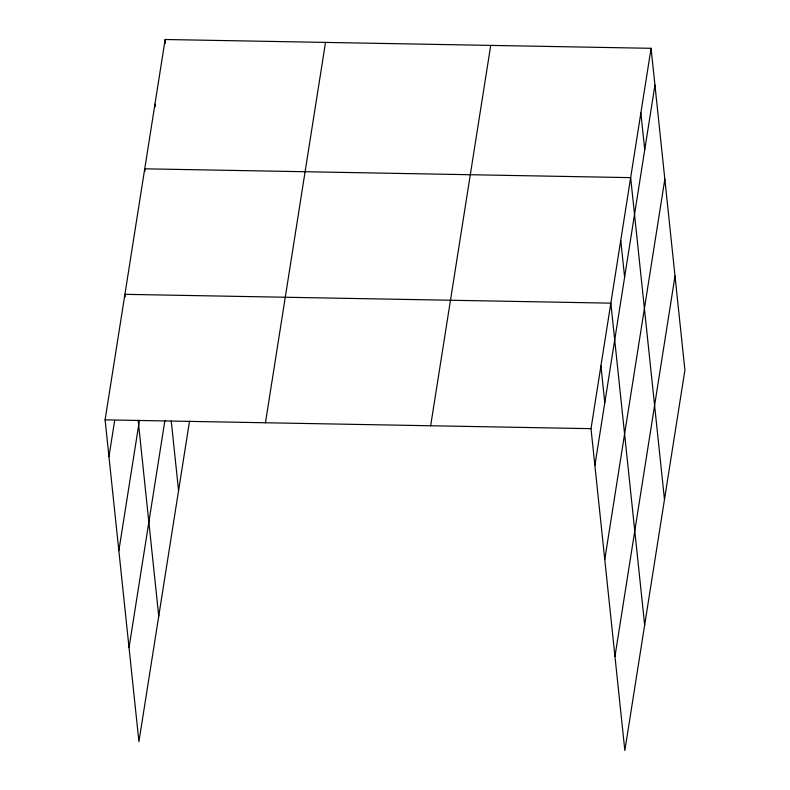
<?xml version="1.0" encoding="UTF-8"?>
<svg xmlns="http://www.w3.org/2000/svg" width="790" height="790" viewBox="0 0 790 790"><rect width="100%" height="100%" fill="white"/><g stroke="black" fill="none" stroke-linecap="round" stroke-linejoin="round"><path stroke-width="1.19" d="M189.531 421.198L138.922 741.692L105.09 419.855L165.159 39.5L651.079 48.309L684.91 370.145L624.841 750.5L591.009 428.664L651.079 48.309M108.961 456.64L114.678 420.428M118.846 550.699L139.435 420.359M129.037 647.622L164.863 420.724M265.45 422.759L325.519 42.403M430.659 425.761L490.728 45.405M594.88 465.448L654.95 85.093M604.765 559.518L664.834 179.162M614.956 656.431L675.015 276.075M105.09 419.855L591.009 428.664M640.868 112.97L644.739 149.754M664.479 499.468L630.657 177.632L144.738 168.823L144.995 171.272M620.743 240.387L624.614 277.172M644.66 624.979L610.838 303.153L124.919 294.334L125.176 296.793M600.923 365.908L604.785 402.693M165.159 39.5L165.544 43.174M154.949 104.162L155.205 106.611M171.242 421.021L178.57 490.649M138.151 420.3L158.741 616.17"/></g></svg>
